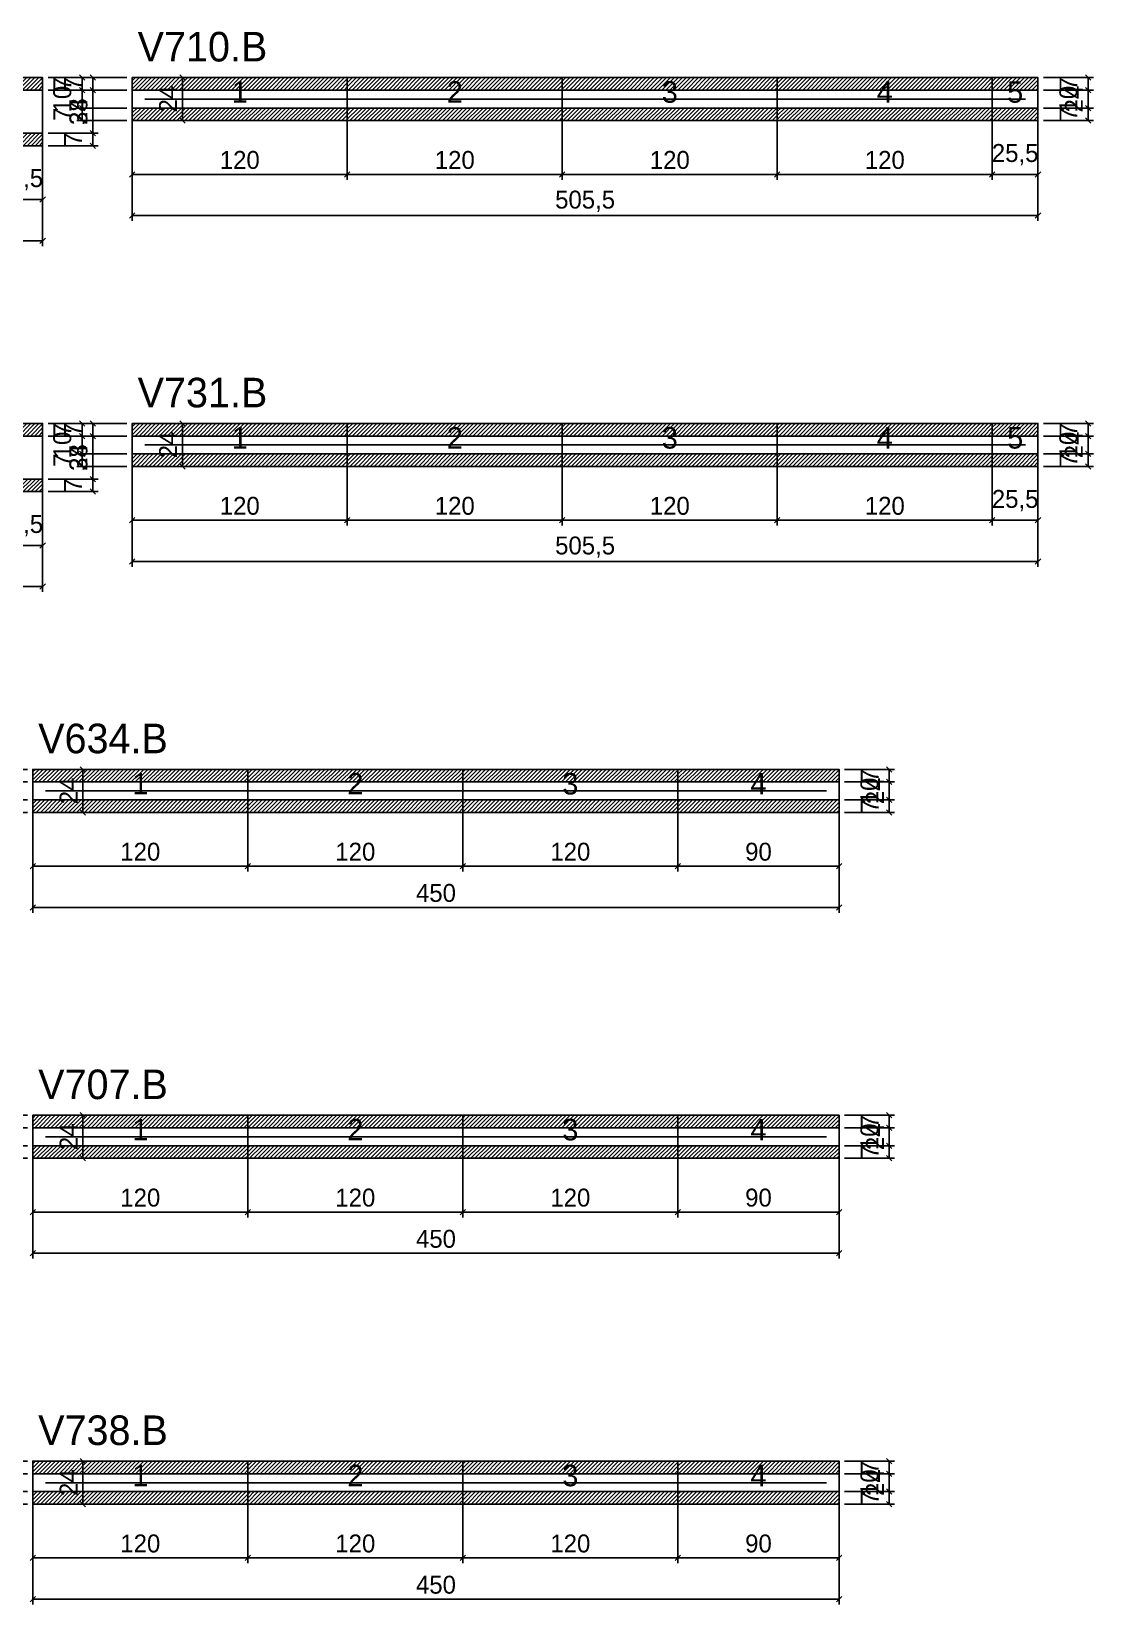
# Model space of a CAD drawing. Extents: x -9000 to 3070, y -6649 to 1250.
# Drawn here: x 696 to 1289, y -5670 to -4792 of the extents above; entities that cross this region are included whole.
import ezdxf
from ezdxf.enums import TextEntityAlignment as Align

# ---------------------------------------------------------------- set-up
doc = ezdxf.new("R2010")
doc.units = 0
for name, color, linetype in [('5', 5, 'Continuous'), ('COTA', 241, 'Continuous'), ('NOMENCLATURA', 7, 'Continuous'), ('Painéis', 200, 'Continuous'), ('SARR_2.2x5', 40, 'Continuous'), ('SCO-___-LAJ', 224, 'Continuous')]:
    doc.layers.add(name, color=color, linetype=linetype)
doc.dimstyles.new('PAINEL', dxfattribs={"dimtxt": 10, "dimasz": 3, "dimexe": 3, "dimexo": 3, "dimgap": 3, "dimtad": 1, "dimblk": 'OBLIQUE', "dimblk1": 'OBLIQUE', "dimcen": 2.5, "dimclrd": 4, "dimclre": 4, "dimclrt": 240, "dimazin": 3, "dimtfac": 1, "dimtmove": 0, "dimatfit": 3})

# ---------------------------------------------------------------- blocks, each defined once
blk = doc.blocks.new('_OBLIQUE')
at = {"color": 0, "linetype": 'BYBLOCK'}
blk.add_line((-0.5, -0.5), (0.5, 0.5), dxfattribs=at)

msp = doc.modelspace()

# ---------------------------------------------------------------- hatches: boundary and pattern name
at = {"layer": 'COTA'}
h = msp.add_hatch(dxfattribs=at)
h.set_pattern_fill('ANSI31', scale=0.5)
h.paths.add_polyline_path([(677, -4825), (702.5, -4825), (702.5, -4818), (677, -4818)])
h = msp.add_hatch(dxfattribs=at)
h.set_pattern_fill('ANSI31', scale=0.5)
h.paths.add_polyline_path([(752.5, -4825), (872.5, -4825), (872.5, -4818), (752.5, -4818)])
h = msp.add_hatch(dxfattribs=at)
h.set_pattern_fill('ANSI31', scale=0.5)
h.paths.add_polyline_path([(872.5, -4825), (992.5, -4825), (992.5, -4818), (872.5, -4818)])
h = msp.add_hatch(dxfattribs=at)
h.set_pattern_fill('ANSI31', scale=0.5)
h.paths.add_polyline_path([(992.5, -4825), (1112.5, -4825), (1112.5, -4818), (992.5, -4818)])
h = msp.add_hatch(dxfattribs=at)
h.set_pattern_fill('ANSI31', scale=0.5)
h.paths.add_polyline_path([(1112.5, -4825), (1232.5, -4825), (1232.5, -4818), (1112.5, -4818)])
h = msp.add_hatch(dxfattribs=at)
h.set_pattern_fill('ANSI31', scale=0.5)
h.paths.add_polyline_path([(1232.5, -4825), (1258, -4825), (1258, -4818), (1232.5, -4818)])
h = msp.add_hatch(dxfattribs=at)
h.set_pattern_fill('ANSI31', scale=0.5)
h.paths.add_polyline_path([(752.5, -4842), (872.5, -4842), (872.5, -4835), (752.5, -4835)])
h = msp.add_hatch(dxfattribs=at)
h.set_pattern_fill('ANSI31', scale=0.5)
h.paths.add_polyline_path([(872.5, -4842), (992.5, -4842), (992.5, -4835), (872.5, -4835)])
h = msp.add_hatch(dxfattribs=at)
h.set_pattern_fill('ANSI31', scale=0.5)
h.paths.add_polyline_path([(992.5, -4842), (1112.5, -4842), (1112.5, -4835), (992.5, -4835)])
h = msp.add_hatch(dxfattribs=at)
h.set_pattern_fill('ANSI31', scale=0.5)
h.paths.add_polyline_path([(1112.5, -4842), (1232.5, -4842), (1232.5, -4835), (1112.5, -4835)])
h = msp.add_hatch(dxfattribs=at)
h.set_pattern_fill('ANSI31', scale=0.5)
h.paths.add_polyline_path([(1232.5, -4842), (1258, -4842), (1258, -4835), (1232.5, -4835)])
h = msp.add_hatch(dxfattribs=at)
h.set_pattern_fill('ANSI31', scale=0.5)
h.paths.add_polyline_path([(677, -4856), (702.5, -4856), (702.5, -4849), (677, -4849)])
h = msp.add_hatch(dxfattribs=at)
h.set_pattern_fill('ANSI31', scale=0.5)
h.paths.add_polyline_path([(677, -5018), (702.5, -5018), (702.5, -5011), (677, -5011)])
h = msp.add_hatch(dxfattribs=at)
h.set_pattern_fill('ANSI31', scale=0.5)
h.paths.add_polyline_path([(752.5, -5018), (872.5, -5018), (872.5, -5011), (752.5, -5011)])
h = msp.add_hatch(dxfattribs=at)
h.set_pattern_fill('ANSI31', scale=0.5)
h.paths.add_polyline_path([(872.5, -5018), (992.5, -5018), (992.5, -5011), (872.5, -5011)])
h = msp.add_hatch(dxfattribs=at)
h.set_pattern_fill('ANSI31', scale=0.5)
h.paths.add_polyline_path([(992.5, -5018), (1112.5, -5018), (1112.5, -5011), (992.5, -5011)])
h = msp.add_hatch(dxfattribs=at)
h.set_pattern_fill('ANSI31', scale=0.5)
h.paths.add_polyline_path([(1112.5, -5018), (1232.5, -5018), (1232.5, -5011), (1112.5, -5011)])
h = msp.add_hatch(dxfattribs=at)
h.set_pattern_fill('ANSI31', scale=0.5)
h.paths.add_polyline_path([(1232.5, -5018), (1258, -5018), (1258, -5011), (1232.5, -5011)])
h = msp.add_hatch(dxfattribs=at)
h.set_pattern_fill('ANSI31', scale=0.5)
h.paths.add_polyline_path([(752.5, -5035), (872.5, -5035), (872.5, -5028), (752.5, -5028)])
h = msp.add_hatch(dxfattribs=at)
h.set_pattern_fill('ANSI31', scale=0.5)
h.paths.add_polyline_path([(872.5, -5035), (992.5, -5035), (992.5, -5028), (872.5, -5028)])
h = msp.add_hatch(dxfattribs=at)
h.set_pattern_fill('ANSI31', scale=0.5)
h.paths.add_polyline_path([(992.5, -5035), (1112.5, -5035), (1112.5, -5028), (992.5, -5028)])
h = msp.add_hatch(dxfattribs=at)
h.set_pattern_fill('ANSI31', scale=0.5)
h.paths.add_polyline_path([(1112.5, -5035), (1232.5, -5035), (1232.5, -5028), (1112.5, -5028)])
h = msp.add_hatch(dxfattribs=at)
h.set_pattern_fill('ANSI31', scale=0.5)
h.paths.add_polyline_path([(1232.5, -5035), (1258, -5035), (1258, -5028), (1232.5, -5028)])
h = msp.add_hatch(dxfattribs=at)
h.set_pattern_fill('ANSI31', scale=0.5)
h.paths.add_polyline_path([(677, -5049), (702.5, -5049), (702.5, -5042), (677, -5042)])
h = msp.add_hatch(dxfattribs=at)
h.set_pattern_fill('ANSI31', scale=0.5)
h.paths.add_polyline_path([(697, -5211), (817, -5211), (817, -5204), (697, -5204)])
h = msp.add_hatch(dxfattribs=at)
h.set_pattern_fill('ANSI31', scale=0.5)
h.paths.add_polyline_path([(817, -5211), (937, -5211), (937, -5204), (817, -5204)])
h = msp.add_hatch(dxfattribs=at)
h.set_pattern_fill('ANSI31', scale=0.5)
h.paths.add_polyline_path([(937, -5211), (1057, -5211), (1057, -5204), (937, -5204)])
h = msp.add_hatch(dxfattribs=at)
h.set_pattern_fill('ANSI31', scale=0.5)
h.paths.add_polyline_path([(1057, -5211), (1147, -5211), (1147, -5204), (1057, -5204)])
h = msp.add_hatch(dxfattribs=at)
h.set_pattern_fill('ANSI31', scale=0.5)
h.paths.add_polyline_path([(697, -5228), (817, -5228), (817, -5221), (697, -5221)])
h = msp.add_hatch(dxfattribs=at)
h.set_pattern_fill('ANSI31', scale=0.5)
h.paths.add_polyline_path([(817, -5228), (937, -5228), (937, -5221), (817, -5221)])
h = msp.add_hatch(dxfattribs=at)
h.set_pattern_fill('ANSI31', scale=0.5)
h.paths.add_polyline_path([(937, -5228), (1057, -5228), (1057, -5221), (937, -5221)])
h = msp.add_hatch(dxfattribs=at)
h.set_pattern_fill('ANSI31', scale=0.5)
h.paths.add_polyline_path([(1057, -5228), (1147, -5228), (1147, -5221), (1057, -5221)])
h = msp.add_hatch(dxfattribs=at)
h.set_pattern_fill('ANSI31', scale=0.5)
h.paths.add_polyline_path([(697, -5404), (817, -5404), (817, -5397), (697, -5397)])
h = msp.add_hatch(dxfattribs=at)
h.set_pattern_fill('ANSI31', scale=0.5)
h.paths.add_polyline_path([(817, -5404), (937, -5404), (937, -5397), (817, -5397)])
h = msp.add_hatch(dxfattribs=at)
h.set_pattern_fill('ANSI31', scale=0.5)
h.paths.add_polyline_path([(937, -5404), (1057, -5404), (1057, -5397), (937, -5397)])
h = msp.add_hatch(dxfattribs=at)
h.set_pattern_fill('ANSI31', scale=0.5)
h.paths.add_polyline_path([(1057, -5404), (1147, -5404), (1147, -5397), (1057, -5397)])
h = msp.add_hatch(dxfattribs=at)
h.set_pattern_fill('ANSI31', scale=0.5)
h.paths.add_polyline_path([(697, -5421), (817, -5421), (817, -5414), (697, -5414)])
h = msp.add_hatch(dxfattribs=at)
h.set_pattern_fill('ANSI31', scale=0.5)
h.paths.add_polyline_path([(817, -5421), (937, -5421), (937, -5414), (817, -5414)])
h = msp.add_hatch(dxfattribs=at)
h.set_pattern_fill('ANSI31', scale=0.5)
h.paths.add_polyline_path([(937, -5421), (1057, -5421), (1057, -5414), (937, -5414)])
h = msp.add_hatch(dxfattribs=at)
h.set_pattern_fill('ANSI31', scale=0.5)
h.paths.add_polyline_path([(1057, -5421), (1147, -5421), (1147, -5414), (1057, -5414)])
h = msp.add_hatch(dxfattribs=at)
h.set_pattern_fill('ANSI31', scale=0.5)
h.paths.add_polyline_path([(697, -5597), (817, -5597), (817, -5590), (697, -5590)])
h = msp.add_hatch(dxfattribs=at)
h.set_pattern_fill('ANSI31', scale=0.5)
h.paths.add_polyline_path([(817, -5597), (937, -5597), (937, -5590), (817, -5590)])
h = msp.add_hatch(dxfattribs=at)
h.set_pattern_fill('ANSI31', scale=0.5)
h.paths.add_polyline_path([(937, -5597), (1057, -5597), (1057, -5590), (937, -5590)])
h = msp.add_hatch(dxfattribs=at)
h.set_pattern_fill('ANSI31', scale=0.5)
h.paths.add_polyline_path([(1057, -5597), (1147, -5597), (1147, -5590), (1057, -5590)])
h = msp.add_hatch(dxfattribs=at)
h.set_pattern_fill('ANSI31', scale=0.5)
h.paths.add_polyline_path([(697, -5614), (817, -5614), (817, -5607), (697, -5607)])
h = msp.add_hatch(dxfattribs=at)
h.set_pattern_fill('ANSI31', scale=0.5)
h.paths.add_polyline_path([(817, -5614), (937, -5614), (937, -5607), (817, -5607)])
h = msp.add_hatch(dxfattribs=at)
h.set_pattern_fill('ANSI31', scale=0.5)
h.paths.add_polyline_path([(937, -5614), (1057, -5614), (1057, -5607), (937, -5607)])
h = msp.add_hatch(dxfattribs=at)
h.set_pattern_fill('ANSI31', scale=0.5)
h.paths.add_polyline_path([(1057, -5614), (1147, -5614), (1147, -5607), (1057, -5607)])

# ---------------------------------------------------------------- linework, layer by layer
at = {"layer": 'Painéis'}
for p, q in [((677, -4825), (702.5, -4825)), ((702.5, -4849), (702.5, -4825)), ((752.5, -4825), (872.5, -4825)), ((752.5, -4835), (752.5, -4825)), ((872.5, -4835), (872.5, -4825)), ((872.5, -4835), (872.5, -4825)), ((872.5, -4825), (992.5, -4825)), ((872.5, -4835), (872.5, -4825)), ((992.5, -4835), (992.5, -4825)), ((992.5, -4835), (992.5, -4825)), ((992.5, -4825), (1112.5, -4825)), ((992.5, -4835), (992.5, -4825)), ((1112.5, -4835), (1112.5, -4825)), ((1112.5, -4835), (1112.5, -4825)), ((1112.5, -4825), (1232.5, -4825)), ((1112.5, -4835), (1112.5, -4825)), ((1232.5, -4835), (1232.5, -4825)), ((1232.5, -4835), (1232.5, -4825)), ((1232.5, -4825), (1258, -4825)), ((1232.5, -4835), (1232.5, -4825)), ((1258, -4835), (1258, -4825)), ((752.5, -4835), (872.5, -4835)), ((872.5, -4835), (992.5, -4835)), ((992.5, -4835), (1112.5, -4835)), ((1112.5, -4835), (1232.5, -4835)), ((1232.5, -4835), (1258, -4835)), ((677, -4849), (702.5, -4849)), ((677, -5018), (702.5, -5018)), ((702.5, -5042), (702.5, -5018)), ((752.5, -5018), (872.5, -5018)), ((752.5, -5028), (752.5, -5018)), ((872.5, -5028), (872.5, -5018)), ((872.5, -5028), (872.5, -5018)), ((872.5, -5018), (992.5, -5018)), ((872.5, -5028), (872.5, -5018)), ((992.5, -5028), (992.5, -5018)), ((992.5, -5028), (992.5, -5018)), ((992.5, -5018), (1112.5, -5018)), ((992.5, -5028), (992.5, -5018)), ((1112.5, -5028), (1112.5, -5018)), ((1112.5, -5028), (1112.5, -5018)), ((1112.5, -5018), (1232.5, -5018)), ((1112.5, -5028), (1112.5, -5018)), ((1232.5, -5028), (1232.5, -5018)), ((1232.5, -5028), (1232.5, -5018)), ((1232.5, -5018), (1258, -5018)), ((1232.5, -5028), (1232.5, -5018)), ((1258, -5028), (1258, -5018)), ((752.5, -5028), (872.5, -5028)), ((872.5, -5028), (992.5, -5028)), ((992.5, -5028), (1112.5, -5028)), ((1112.5, -5028), (1232.5, -5028)), ((1232.5, -5028), (1258, -5028)), ((677, -5042), (702.5, -5042)), ((697, -5211), (817, -5211)), ((697, -5221), (697, -5211)), ((817, -5221), (817, -5211)), ((817, -5221), (817, -5211)), ((817, -5211), (937, -5211)), ((817, -5221), (817, -5211)), ((937, -5221), (937, -5211)), ((937, -5221), (937, -5211)), ((937, -5211), (1057, -5211)), ((937, -5221), (937, -5211)), ((1057, -5221), (1057, -5211)), ((1057, -5221), (1057, -5211)), ((1057, -5211), (1147, -5211)), ((1057, -5221), (1057, -5211)), ((1147, -5221), (1147, -5211)), ((697, -5221), (817, -5221)), ((817, -5221), (937, -5221)), ((937, -5221), (1057, -5221)), ((1057, -5221), (1147, -5221)), ((697, -5404), (817, -5404)), ((697, -5414), (697, -5404)), ((817, -5414), (817, -5404)), ((817, -5414), (817, -5404)), ((817, -5404), (937, -5404)), ((817, -5414), (817, -5404)), ((937, -5414), (937, -5404)), ((937, -5414), (937, -5404)), ((937, -5404), (1057, -5404)), ((937, -5414), (937, -5404)), ((1057, -5414), (1057, -5404)), ((1057, -5414), (1057, -5404)), ((1057, -5404), (1147, -5404)), ((1057, -5414), (1057, -5404)), ((1147, -5414), (1147, -5404)), ((697, -5414), (817, -5414)), ((817, -5414), (937, -5414)), ((937, -5414), (1057, -5414)), ((1057, -5414), (1147, -5414)), ((697, -5597), (817, -5597)), ((697, -5607), (697, -5597)), ((817, -5607), (817, -5597)), ((817, -5607), (817, -5597)), ((817, -5597), (937, -5597)), ((817, -5607), (817, -5597)), ((937, -5607), (937, -5597)), ((937, -5607), (937, -5597)), ((937, -5597), (1057, -5597)), ((937, -5607), (937, -5597)), ((1057, -5607), (1057, -5597)), ((1057, -5607), (1057, -5597)), ((1057, -5597), (1147, -5597)), ((1057, -5607), (1057, -5597)), ((1147, -5607), (1147, -5597)), ((697, -5607), (817, -5607)), ((817, -5607), (937, -5607)), ((937, -5607), (1057, -5607)), ((1057, -5607), (1147, -5607))]:
    msp.add_line(p, q, dxfattribs=at)
at = {"layer": 'SARR_2.2x5'}
for points in [[(759.5, -4830), (872.5, -4830)], [(759.5, -4830), (872.5, -4830)], [(872.5, -4830), (992.5, -4830)], [(872.5, -4830), (992.5, -4830)], [(992.5, -4830), (1112.5, -4830)], [(992.5, -4830), (1112.5, -4830)], [(1112.5, -4830), (1232.5, -4830)], [(1112.5, -4830), (1232.5, -4830)], [(1232.5, -4830), (1251, -4830)], [(1232.5, -4830), (1251, -4830)], [(759.5, -5023), (872.5, -5023)], [(759.5, -5023), (872.5, -5023)], [(872.5, -5023), (992.5, -5023)], [(872.5, -5023), (992.5, -5023)], [(992.5, -5023), (1112.5, -5023)], [(992.5, -5023), (1112.5, -5023)], [(1112.5, -5023), (1232.5, -5023)], [(1112.5, -5023), (1232.5, -5023)], [(1232.5, -5023), (1251, -5023)], [(1232.5, -5023), (1251, -5023)], [(704, -5216), (817, -5216)], [(704, -5216), (817, -5216)], [(817, -5216), (937, -5216)], [(817, -5216), (937, -5216)], [(937, -5216), (1057, -5216)], [(937, -5216), (1057, -5216)], [(1057, -5216), (1140, -5216)], [(1057, -5216), (1140, -5216)], [(704, -5409), (817, -5409)], [(704, -5409), (817, -5409)], [(817, -5409), (937, -5409)], [(817, -5409), (937, -5409)], [(937, -5409), (1057, -5409)], [(937, -5409), (1057, -5409)], [(1057, -5409), (1140, -5409)], [(1057, -5409), (1140, -5409)], [(704, -5602), (817, -5602)], [(704, -5602), (817, -5602)], [(817, -5602), (937, -5602)], [(817, -5602), (937, -5602)], [(937, -5602), (1057, -5602)], [(937, -5602), (1057, -5602)], [(1057, -5602), (1140, -5602)], [(1057, -5602), (1140, -5602)]]:
    msp.add_lwpolyline(points, dxfattribs=at)
at = {"layer": 'SCO-___-LAJ'}
for points in [[(677, -4825), (702.5, -4825), (702.5, -4818), (677, -4818)], [(752.5, -4825), (872.5, -4825), (872.5, -4818), (752.5, -4818)], [(872.5, -4825), (992.5, -4825), (992.5, -4818), (872.5, -4818)], [(992.5, -4825), (1112.5, -4825), (1112.5, -4818), (992.5, -4818)], [(1112.5, -4825), (1232.5, -4825), (1232.5, -4818), (1112.5, -4818)], [(1232.5, -4825), (1258, -4825), (1258, -4818), (1232.5, -4818)], [(752.5, -4842), (872.5, -4842), (872.5, -4835), (752.5, -4835)], [(872.5, -4842), (992.5, -4842), (992.5, -4835), (872.5, -4835)], [(992.5, -4842), (1112.5, -4842), (1112.5, -4835), (992.5, -4835)], [(1112.5, -4842), (1232.5, -4842), (1232.5, -4835), (1112.5, -4835)], [(1232.5, -4842), (1258, -4842), (1258, -4835), (1232.5, -4835)], [(677, -4856), (702.5, -4856), (702.5, -4849), (677, -4849)], [(677, -5018), (702.5, -5018), (702.5, -5011), (677, -5011)], [(752.5, -5018), (872.5, -5018), (872.5, -5011), (752.5, -5011)], [(872.5, -5018), (992.5, -5018), (992.5, -5011), (872.5, -5011)], [(992.5, -5018), (1112.5, -5018), (1112.5, -5011), (992.5, -5011)], [(1112.5, -5018), (1232.5, -5018), (1232.5, -5011), (1112.5, -5011)], [(1232.5, -5018), (1258, -5018), (1258, -5011), (1232.5, -5011)], [(752.5, -5035), (872.5, -5035), (872.5, -5028), (752.5, -5028)], [(872.5, -5035), (992.5, -5035), (992.5, -5028), (872.5, -5028)], [(992.5, -5035), (1112.5, -5035), (1112.5, -5028), (992.5, -5028)], [(1112.5, -5035), (1232.5, -5035), (1232.5, -5028), (1112.5, -5028)], [(1232.5, -5035), (1258, -5035), (1258, -5028), (1232.5, -5028)], [(677, -5049), (702.5, -5049), (702.5, -5042), (677, -5042)], [(697, -5211), (817, -5211), (817, -5204), (697, -5204)], [(817, -5211), (937, -5211), (937, -5204), (817, -5204)], [(937, -5211), (1057, -5211), (1057, -5204), (937, -5204)], [(1057, -5211), (1147, -5211), (1147, -5204), (1057, -5204)], [(697, -5228), (817, -5228), (817, -5221), (697, -5221)], [(817, -5228), (937, -5228), (937, -5221), (817, -5221)], [(937, -5228), (1057, -5228), (1057, -5221), (937, -5221)], [(1057, -5228), (1147, -5228), (1147, -5221), (1057, -5221)], [(697, -5404), (817, -5404), (817, -5397), (697, -5397)], [(817, -5404), (937, -5404), (937, -5397), (817, -5397)], [(937, -5404), (1057, -5404), (1057, -5397), (937, -5397)], [(1057, -5404), (1147, -5404), (1147, -5397), (1057, -5397)], [(697, -5421), (817, -5421), (817, -5414), (697, -5414)], [(817, -5421), (937, -5421), (937, -5414), (817, -5414)], [(937, -5421), (1057, -5421), (1057, -5414), (937, -5414)], [(1057, -5421), (1147, -5421), (1147, -5414), (1057, -5414)], [(697, -5597), (817, -5597), (817, -5590), (697, -5590)], [(817, -5597), (937, -5597), (937, -5590), (817, -5590)], [(937, -5597), (1057, -5597), (1057, -5590), (937, -5590)], [(1057, -5597), (1147, -5597), (1147, -5590), (1057, -5590)], [(697, -5614), (817, -5614), (817, -5607), (697, -5607)], [(817, -5614), (937, -5614), (937, -5607), (817, -5607)], [(937, -5614), (1057, -5614), (1057, -5607), (937, -5607)], [(1057, -5614), (1147, -5614), (1147, -5607), (1057, -5607)]]:
    msp.add_lwpolyline(points, close=True, dxfattribs=at)

# ---------------------------------------------------------------- texts
at = {"layer": '5'}
for s, p in [('1', (812.5, -4826)), ('2', (932.5, -4826)), ('3', (1052.5, -4826)), ('4', (1172.5, -4826)), ('5', (1245.25, -4826)), ('1', (812.5, -5019)), ('2', (932.5, -5019)), ('3', (1052.5, -5019)), ('4', (1172.5, -5019)), ('5', (1245.25, -5019)), ('1', (757, -5212)), ('2', (877, -5212)), ('3', (997, -5212)), ('4', (1102, -5212)), ('1', (757, -5405)), ('2', (877, -5405)), ('3', (997, -5405)), ('4', (1102, -5405)), ('1', (757, -5598)), ('2', (877, -5598)), ('3', (997, -5598)), ('4', (1102, -5598))]:
    msp.add_text(s, height=12, dxfattribs=at).set_placement(p, align=Align.MIDDLE_CENTER)
at = {"layer": 'NOMENCLATURA'}
for s, p in [('V710.B', (755.5, -4809)), ('V731.B', (755.5, -5002)), ('V634.B', (700, -5195)), ('V707.B', (700, -5388)), ('V738.B', (700, -5581))]:
    msp.add_text(s, height=16.5, dxfattribs=at).set_placement(p)

# ---------------------------------------------------------------- dimensions: what is measured, and where the dimension line sits
at = {"layer": 'COTA'}
for base, p1, p2 in [((730.5, -4856), (702.5, -4856), (702.5, -4818)), ((730.5, -4825), (702.5, -4825), (702.5, -4818)), ((724.5, -4825), (752.5, -4825), (752.5, -4818)), ((780.5, -4842), (752.5, -4842), (752.5, -4818)), ((1286, -4842), (1258, -4842), (1258, -4818)), ((1286, -4825), (1258, -4825), (1258, -4818)), ((730.5, -4849), (702.5, -4849), (702.5, -4825)), ((724.5, -4835), (752.5, -4835), (752.5, -4825)), ((1286, -4835), (1258, -4835), (1258, -4825)), ((724.5, -4842), (752.5, -4842), (752.5, -4835)), ((1286, -4842), (1258, -4842), (1258, -4835)), ((730.5, -4856), (702.5, -4856), (702.5, -4849)), ((730.5, -5049), (702.5, -5049), (702.5, -5011)), ((730.5, -5018), (702.5, -5018), (702.5, -5011)), ((724.5, -5018), (752.5, -5018), (752.5, -5011)), ((780.5, -5035), (752.5, -5035), (752.5, -5011)), ((1286, -5035), (1258, -5035), (1258, -5011)), ((1286, -5018), (1258, -5018), (1258, -5011)), ((730.5, -5042), (702.5, -5042), (702.5, -5018)), ((724.5, -5028), (752.5, -5028), (752.5, -5018)), ((1286, -5028), (1258, -5028), (1258, -5018)), ((724.5, -5035), (752.5, -5035), (752.5, -5028)), ((1286, -5035), (1258, -5035), (1258, -5028)), ((730.5, -5049), (702.5, -5049), (702.5, -5042)), ((669, -5211), (697, -5211), (697, -5204)), ((725, -5228), (697, -5228), (697, -5204)), ((1175, -5228), (1147, -5228), (1147, -5204)), ((1175, -5211), (1147, -5211), (1147, -5204)), ((669, -5221), (697, -5221), (697, -5211)), ((1175, -5221), (1147, -5221), (1147, -5211)), ((669, -5228), (697, -5228), (697, -5221)), ((1175, -5228), (1147, -5228), (1147, -5221)), ((669, -5404), (697, -5404), (697, -5397)), ((725, -5421), (697, -5421), (697, -5397)), ((1175, -5421), (1147, -5421), (1147, -5397)), ((1175, -5404), (1147, -5404), (1147, -5397)), ((669, -5414), (697, -5414), (697, -5404)), ((1175, -5414), (1147, -5414), (1147, -5404)), ((669, -5421), (697, -5421), (697, -5414)), ((1175, -5421), (1147, -5421), (1147, -5414)), ((669, -5597), (697, -5597), (697, -5590)), ((725, -5614), (697, -5614), (697, -5590)), ((1175, -5614), (1147, -5614), (1147, -5590)), ((1175, -5597), (1147, -5597), (1147, -5590)), ((669, -5607), (697, -5607), (697, -5597)), ((1175, -5607), (1147, -5607), (1147, -5597)), ((669, -5614), (697, -5614), (697, -5607)), ((1175, -5614), (1147, -5614), (1147, -5607))]:
    msp.add_linear_dim(base=base, p1=p1, p2=p2, angle=90, dimstyle='PAINEL', dxfattribs=at).render()
for base, p1, p2 in [((752.5, -4872), (752.5, -4835), (872.5, -4835)), ((752.5, -4895), (752.5, -4835), (1258, -4835)), ((872.5, -4872), (872.5, -4835), (992.5, -4835)), ((992.5, -4872), (992.5, -4835), (1112.5, -4835)), ((1112.5, -4872), (1112.5, -4835), (1232.5, -4835)), ((1232.5, -4872), (1232.5, -4835), (1258, -4835)), ((197, -4909), (197, -4849), (702.5, -4849)), ((677, -4886), (677, -4849), (702.5, -4849)), ((752.5, -5065), (752.5, -5028), (872.5, -5028)), ((752.5, -5088), (752.5, -5028), (1258, -5028)), ((872.5, -5065), (872.5, -5028), (992.5, -5028)), ((992.5, -5065), (992.5, -5028), (1112.5, -5028)), ((1112.5, -5065), (1112.5, -5028), (1232.5, -5028)), ((1232.5, -5065), (1232.5, -5028), (1258, -5028)), ((197, -5102), (197, -5042), (702.5, -5042)), ((677, -5079), (677, -5042), (702.5, -5042)), ((697, -5258), (697, -5221), (817, -5221)), ((697, -5281), (697, -5221), (1147, -5221)), ((817, -5258), (817, -5221), (937, -5221)), ((937, -5258), (937, -5221), (1057, -5221)), ((1057, -5258), (1057, -5221), (1147, -5221)), ((697, -5451), (697, -5414), (817, -5414)), ((697, -5474), (697, -5414), (1147, -5414)), ((817, -5451), (817, -5414), (937, -5414)), ((937, -5451), (937, -5414), (1057, -5414)), ((1057, -5451), (1057, -5414), (1147, -5414)), ((697, -5644), (697, -5607), (817, -5607)), ((697, -5667), (697, -5607), (1147, -5607)), ((817, -5644), (817, -5607), (937, -5607)), ((937, -5644), (937, -5607), (1057, -5607)), ((1057, -5644), (1057, -5607), (1147, -5607))]:
    msp.add_linear_dim(base=base, p1=p1, p2=p2, dimstyle='PAINEL', dxfattribs=at).render()

doc.saveas('drawing.dxf')
